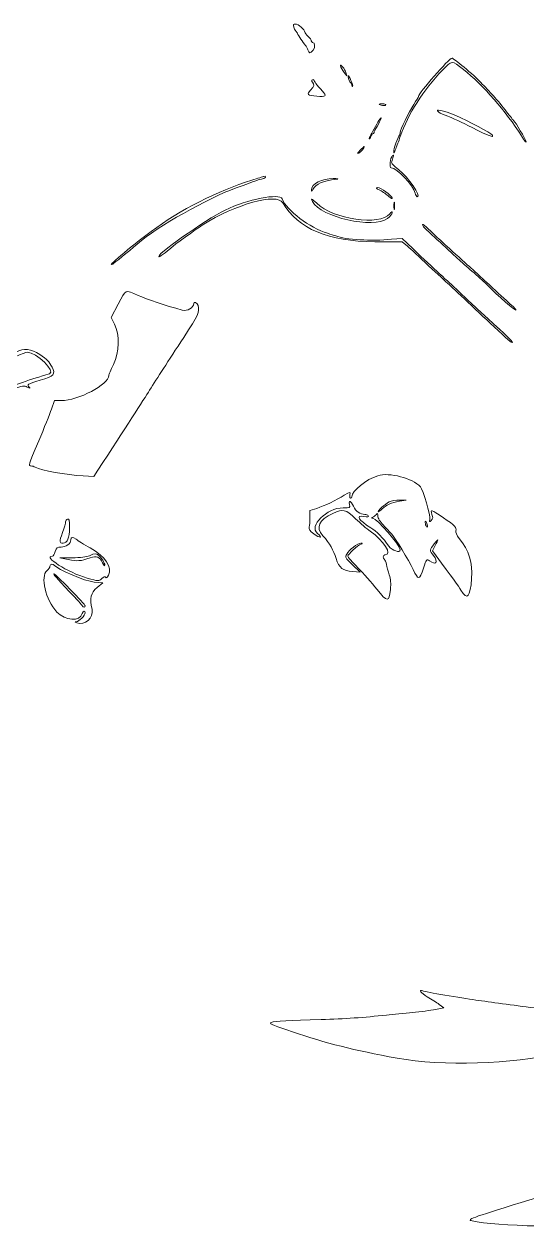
# Model space of a CAD drawing. Header units: millimetres. Extents: x 90 to 380, y 6 to 186.
# Drawn here: x 190.6 to 260.2, y 5.9 to 172.5 of the extents above; entities that cross this region are included whole.
import ezdxf

# ---------------------------------------------------------------- set-up
doc = ezdxf.new("R2010")
doc.units = ezdxf.units.MM
doc.header["$MEASUREMENT"] = 0
doc.layers.add('splitsvg', color=7, linetype='Continuous', lineweight=0)

msp = doc.modelspace()

# ---------------------------------------------------------------- linework, layer by layer
at = {"layer": 'splitsvg'}
for points, knots in [([(227.91, 172.05), (227.81, 172.38), (227.85, 172.46), (228.15, 172.46), (228.53, 172.46), (229.44, 171.68), (229.44, 171.36), (229.44, 171.26), (229.64, 170.99), (229.89, 170.76), (230.14, 170.53), (230.34, 170.24), (230.34, 170.13), (230.34, 170.02), (230.42, 169.93), (230.51, 169.93), (230.86, 169.93), (230.92, 169.18), (230.6, 168.83), (230.19, 168.38), (230.03, 168.39), (229.88, 168.88), (229.81, 169.1), (229.66, 169.38), (229.55, 169.5), (229.12, 169.99), (228.61, 170.75), (228.41, 171.19), (228.34, 171.34), (228.23, 171.5), (228.16, 171.55), (228.09, 171.6), (227.98, 171.83), (227.91, 172.05)], [0, 0, 0, 0, 1, 1, 1, 2, 2, 2, 3, 3, 3, 4, 4, 4, 5, 5, 5, 6, 6, 6, 7, 7, 7, 8, 8, 8, 9, 9, 9, 10, 10, 10, 11, 11, 11, 11]), ([(234.71, 166.51), (234.16, 167.16), (234.33, 166.51), (234.91, 165.77), (234.91, 165.77), (235.27, 165.31), (235.27, 165.31), (235.27, 165.31), (235.14, 165.74), (235.14, 165.74), (235.06, 165.98), (234.87, 166.32), (234.71, 166.51)], [0, 0, 0, 0, 1, 1, 1, 2, 2, 2, 3, 3, 3, 4, 4, 4, 4]), ([(251.5, 166.48), (250.66, 167.18), (249.9, 167.75), (249.82, 167.75), (249.45, 167.76), (245.17, 162.87), (245.17, 162.44), (245.17, 162.38), (244.88, 161.88), (244.53, 161.33), (243.83, 160.24), (242.64, 157.8), (242.64, 157.46), (242.64, 157.35), (242.57, 157.12), (242.48, 156.95), (242.03, 156.05), (241.74, 155.22), (241.75, 154.86), (241.76, 154.61), (241.8, 154.56), (241.85, 154.73), (241.9, 154.88), (242.01, 155.17), (242.09, 155.37), (242.17, 155.56), (242.43, 156.26), (242.65, 156.9), (243.72, 160), (245.86, 163.35), (248.5, 166.08), (249.83, 167.46), (249.8, 167.46), (251.39, 166.19), (254.14, 164), (257.3, 160.39), (259.42, 156.99), (259.86, 156.3), (260.16, 155.93), (260.08, 156.18), (259.96, 156.6), (258.62, 158.87), (258.38, 159.07), (258.32, 159.12), (257.87, 159.69), (257.38, 160.34), (256.89, 160.99), (256.07, 161.96), (255.56, 162.51), (255.05, 163.06), (254.27, 163.89), (253.83, 164.36), (253.4, 164.83), (252.35, 165.78), (251.5, 166.48)], [0, 0, 0, 0, 1, 1, 1, 2, 2, 2, 3, 3, 3, 4, 4, 4, 5, 5, 5, 6, 6, 6, 7, 7, 7, 8, 8, 8, 9, 9, 9, 10, 10, 10, 11, 11, 11, 12, 12, 12, 13, 13, 13, 14, 14, 14, 15, 15, 15, 16, 16, 16, 17, 17, 17, 18, 18, 18, 18]), ([(235.83, 164.65), (235.65, 165.04), (235.47, 165.34), (235.44, 165.32), (235.33, 165.21), (235.63, 164.32), (235.79, 164.32), (235.87, 164.32), (235.95, 164.18), (235.95, 164.02), (235.95, 163.85), (236, 163.77), (236.06, 163.83), (236.12, 163.89), (236.02, 164.26), (235.83, 164.65)], [0, 0, 0, 0, 1, 1, 1, 2, 2, 2, 3, 3, 3, 4, 4, 4, 5, 5, 5, 5]), ([(230.5, 164.44), (230.36, 164.58), (230.36, 164.67), (230.5, 164.76), (230.61, 164.83), (230.7, 164.81), (230.7, 164.72), (230.7, 164.55), (231.06, 164.1), (231.9, 163.19), (232.52, 162.52), (232.35, 162.37), (231.12, 162.47), (229.8, 162.57), (229.68, 162.69), (230.24, 163.3), (230.74, 163.84), (230.81, 164.14), (230.5, 164.44)], [0, 0, 0, 0, 1, 1, 1, 2, 2, 2, 3, 3, 3, 4, 4, 4, 5, 5, 5, 6, 6, 6, 6]), ([(240.65, 161.27), (240.65, 161.35), (240.45, 161.43), (240.2, 161.43), (239.95, 161.43), (239.75, 161.39), (239.75, 161.36), (239.75, 161.32), (239.95, 161.25), (240.2, 161.2), (240.45, 161.15), (240.65, 161.18), (240.65, 161.27)], [0, 0, 0, 0, 1, 1, 1, 2, 2, 2, 3, 3, 3, 4, 4, 4, 4]), ([(250.33, 159.82), (248.69, 160.52), (247.21, 160.8), (247.98, 160.28), (248.18, 160.14), (248.74, 159.88), (249.24, 159.7), (249.74, 159.52), (251.25, 158.81), (252.6, 158.13), (254.95, 156.96), (255.63, 156.7), (255.4, 157.08), (255.21, 157.38), (252.02, 159.1), (250.33, 159.82)], [0, 0, 0, 0, 1, 1, 1, 2, 2, 2, 3, 3, 3, 4, 4, 4, 5, 5, 5, 5]), ([(240.01, 159.44), (240.08, 159.68), (239.72, 159.17), (239.21, 158.28), (238.7, 157.4), (238.32, 156.64), (238.36, 156.6), (238.41, 156.55), (238.5, 156.68), (238.57, 156.89), (238.63, 157.1), (238.76, 157.26), (238.85, 157.26), (238.95, 157.26), (239.02, 157.35), (239.02, 157.45), (239.02, 157.55), (239.21, 157.94), (239.45, 158.31), (239.68, 158.68), (239.93, 159.19), (240.01, 159.44)], [0, 0, 0, 0, 1, 1, 1, 2, 2, 2, 3, 3, 3, 4, 4, 4, 5, 5, 5, 6, 6, 6, 7, 7, 7, 7]), ([(237.61, 155.35), (237.75, 155.61), (237.64, 155.56), (237.27, 155.18), (236.97, 154.89), (236.75, 154.61), (236.78, 154.57), (236.88, 154.45), (237.4, 154.95), (237.61, 155.35)], [0, 0, 0, 0, 1, 1, 1, 2, 2, 2, 3, 3, 3, 3]), ([(241.69, 154.1), (241.76, 154.35), (241.73, 154.41), (241.59, 154.28), (241.24, 153.96), (241.1, 152.56), (241.41, 152.56), (242.19, 152.56), (244.45, 150.19), (244.73, 149.08), (244.79, 148.81), (244.92, 148.58), (245.01, 148.58), (245.6, 148.58), (243.71, 151.33), (242.46, 152.29), (241.64, 152.92), (241.38, 153.22), (241.47, 153.44), (241.54, 153.6), (241.64, 153.9), (241.69, 154.1)], [0, 0, 0, 0, 1, 1, 1, 2, 2, 2, 3, 3, 3, 4, 4, 4, 5, 5, 5, 6, 6, 6, 7, 7, 7, 7]), ([(224.01, 151.31), (224.01, 151.4), (223.91, 151.43), (223.78, 151.39), (223.66, 151.35), (222.91, 151.11), (222.11, 150.86), (217.34, 149.37), (212.15, 146.73), (208.18, 143.78), (205.24, 141.59), (201.72, 138.62), (202.85, 139.26), (203.09, 139.4), (204.96, 140.92), (206.25, 142.03), (209.12, 144.48), (215.86, 148.31), (219.94, 149.8), (222.76, 150.83), (223.14, 150.96), (223.6, 151.06), (223.83, 151.12), (224.01, 151.23), (224.01, 151.31)], [0, 0, 0, 0, 1, 1, 1, 2, 2, 2, 3, 3, 3, 4, 4, 4, 5, 5, 5, 6, 6, 6, 7, 7, 7, 8, 8, 8, 8]), ([(233.87, 150.99), (234.16, 151.03), (233.95, 151.07), (233.39, 151.09), (231.89, 151.13), (230.33, 150.33), (230.35, 149.52), (230.35, 149.26), (230.38, 149.27), (230.56, 149.57), (231.03, 150.39), (231.82, 150.73), (233.87, 150.99)], [0, 0, 0, 0, 1, 1, 1, 2, 2, 2, 3, 3, 3, 4, 4, 4, 4]), ([(226.31, 148.27), (225.99, 149.1), (221.49, 148.21), (218.4, 146.73), (215.7, 145.42), (208.43, 140.26), (209.29, 140.26), (209.4, 140.26), (210.82, 141.34), (210.99, 141.54), (211.14, 141.73), (214.47, 144.16), (215.25, 144.65), (219.94, 147.59), (225.56, 149.14), (226.4, 147.72), (228.51, 144.15), (232.73, 142.36), (239.13, 142.35), (239.13, 142.35), (242.94, 142.34), (242.94, 142.34), (242.94, 142.34), (243.65, 141.73), (243.65, 141.73), (244.04, 141.39), (245.36, 140.17), (246.58, 139.02), (247.81, 137.88), (248.96, 136.81), (249.14, 136.66), (249.46, 136.38), (253.01, 133.05), (255.65, 130.56), (257.33, 128.98), (258.19, 128.25), (258.19, 128.42), (258.19, 128.56), (257.34, 129.38), (254.73, 131.76), (253.27, 133.09), (252.33, 133.97), (250.06, 136.1), (249.8, 136.35), (248.74, 137.33), (247.72, 138.27), (246.69, 139.22), (245.19, 140.63), (244.38, 141.4), (244.38, 141.4), (242.91, 142.81), (242.91, 142.81), (242.91, 142.81), (241.46, 142.68), (241.46, 142.68), (238.67, 142.42), (235.07, 142.63), (233.73, 143.14), (233.51, 143.22), (233, 143.39), (232.6, 143.51), (230.13, 144.26), (226.91, 146.7), (226.31, 148.27)], [0, 0, 0, 0, 1, 1, 1, 2, 2, 2, 3, 3, 3, 4, 4, 4, 5, 5, 5, 6, 6, 6, 7, 7, 7, 8, 8, 8, 9, 9, 9, 10, 10, 10, 11, 11, 11, 12, 12, 12, 13, 13, 13, 14, 14, 14, 15, 15, 15, 16, 16, 16, 17, 17, 17, 18, 18, 18, 19, 19, 19, 20, 20, 20, 21, 21, 21, 21]), ([(231.09, 147.66), (230.37, 148.37), (230.21, 148.44), (230.5, 147.9), (231.66, 145.73), (238.95, 144.08), (240.89, 145.56), (241.25, 145.84), (241.55, 146.2), (241.55, 146.36), (241.55, 146.56), (241.46, 146.52), (241.2, 146.2), (239.88, 144.51), (233.33, 145.45), (231.09, 147.66)], [0, 0, 0, 0, 1, 1, 1, 2, 2, 2, 3, 3, 3, 4, 4, 4, 5, 5, 5, 5]), ([(240.67, 149.26), (240.24, 149.58), (239.72, 149.85), (239.51, 149.84), (239.2, 149.84), (239.28, 149.75), (239.84, 149.46), (240.23, 149.25), (240.79, 148.87), (241.08, 148.61), (241.38, 148.34), (241.57, 148.25), (241.52, 148.4), (241.47, 148.55), (241.09, 148.94), (240.67, 149.26)], [0, 0, 0, 0, 1, 1, 1, 2, 2, 2, 3, 3, 3, 4, 4, 4, 5, 5, 5, 5]), ([(241.87, 147.32), (241.87, 147.76), (241.83, 147.95), (241.79, 147.72), (241.75, 147.5), (241.75, 147.13), (241.79, 146.91), (241.83, 146.69), (241.87, 146.87), (241.87, 147.32)], [0, 0, 0, 0, 1, 1, 1, 2, 2, 2, 3, 3, 3, 3]), ([(246.62, 144.06), (246.17, 144.51), (245.77, 144.8), (245.73, 144.71), (245.69, 144.61), (245.98, 144.26), (246.37, 143.91), (246.75, 143.56), (247.92, 142.5), (248.95, 141.55), (249.99, 140.59), (250.92, 139.73), (251.03, 139.63), (251.14, 139.53), (251.84, 138.92), (252.58, 138.27), (253.33, 137.62), (254.18, 136.85), (254.48, 136.55), (256.32, 134.74), (258.56, 132.79), (258.67, 132.9), (258.71, 132.94), (258.44, 133.25), (258.06, 133.57), (257.69, 133.9), (256.49, 134.99), (255.41, 135.99), (253.02, 138.2), (253.41, 137.84), (251.23, 139.81), (248.56, 142.21), (247.53, 143.15), (246.62, 144.06)], [0, 0, 0, 0, 1, 1, 1, 2, 2, 2, 3, 3, 3, 4, 4, 4, 5, 5, 5, 6, 6, 6, 7, 7, 7, 8, 8, 8, 9, 9, 9, 10, 10, 10, 11, 11, 11, 11]), ([(203.61, 133.71), (204.71, 135.83), (204.5, 135.74), (206.37, 134.92), (207.62, 134.37), (210.08, 133.55), (212.48, 132.89), (213.15, 132.7), (214.06, 133.23), (214.06, 133.79), (214.06, 134.12), (214.57, 133.89), (214.67, 133.52), (214.91, 132.64), (214.71, 132.19), (212.68, 129.1), (210.48, 125.74), (209.02, 123.5), (207.96, 121.81), (207.15, 120.52), (204.61, 116.59), (200.79, 110.72), (200.79, 110.72), (200.22, 109.85), (200.22, 109.85), (200.22, 109.85), (198.78, 109.94), (198.78, 109.94), (196.39, 110.08), (192.98, 110.71), (192.13, 111.16), (191.96, 111.25), (191.69, 111.32), (191.54, 111.32), (191.15, 111.32), (191.14, 111.29), (192.61, 114.78), (193.35, 116.53), (194.14, 118.5), (194.36, 119.16), (194.36, 119.16), (194.78, 120.37), (194.78, 120.37), (194.78, 120.37), (195.69, 120.37), (195.69, 120.37), (198.09, 120.37), (202.3, 122.59), (202.3, 123.85), (202.3, 123.95), (202.59, 124.63), (202.94, 125.35), (203.78, 127.1), (203.85, 129.46), (203.11, 130.95), (203.11, 130.95), (202.66, 131.85), (202.66, 131.85), (202.66, 131.85), (203.61, 133.71), (203.61, 133.71)], [0, 0, 0, 0, 1, 1, 1, 2, 2, 2, 3, 3, 3, 4, 4, 4, 5, 5, 5, 6, 6, 6, 7, 7, 7, 8, 8, 8, 9, 9, 9, 10, 10, 10, 11, 11, 11, 12, 12, 12, 13, 13, 13, 14, 14, 14, 15, 15, 15, 16, 16, 16, 17, 17, 17, 18, 18, 18, 19, 19, 19, 20, 20, 20, 20]), ([(192.74, 126.75), (191.58, 127.55), (190.48, 127.65), (189.5, 127.05), (189.17, 126.85), (188.82, 126.74), (188.72, 126.8), (188.62, 126.86), (188.41, 126.74), (188.24, 126.54), (188.06, 126.33), (185.79, 125.1), (183.18, 123.8), (178.6, 121.53), (177.76, 121.06), (179.01, 121.53), (180.04, 121.91), (180.59, 122.17), (185.57, 124.64), (188.7, 126.2), (190.66, 127.06), (191.01, 127.06), (192.27, 127.05), (195.06, 124.38), (194.12, 124.08), (193.99, 124.04), (193.32, 123.84), (192.63, 123.63), (190.64, 123.02), (186.83, 121.67), (184.91, 120.89), (183.94, 120.5), (183.07, 120.18), (182.97, 120.18), (182.86, 120.18), (182.35, 119.99), (181.82, 119.76), (181.3, 119.52), (180.52, 119.18), (180.1, 119.01), (179.67, 118.83), (179.36, 118.65), (179.39, 118.62), (179.47, 118.53), (184.92, 120.35), (185.55, 120.67), (185.83, 120.82), (186.4, 121.04), (186.81, 121.17), (187.22, 121.3), (188.23, 121.65), (189.05, 121.95), (190.41, 122.45), (190.57, 122.47), (191.03, 122.23), (191.37, 122.06), (191.47, 122.05), (191.31, 122.2), (190.93, 122.58), (191.03, 122.65), (192.81, 123.19), (194.73, 123.76), (194.98, 124.04), (194.45, 125), (194.02, 125.8), (193.79, 126.04), (192.74, 126.75)], [0, 0, 0, 0, 1, 1, 1, 2, 2, 2, 3, 3, 3, 4, 4, 4, 5, 5, 5, 6, 6, 6, 7, 7, 7, 8, 8, 8, 9, 9, 9, 10, 10, 10, 11, 11, 11, 12, 12, 12, 13, 13, 13, 14, 14, 14, 15, 15, 15, 16, 16, 16, 17, 17, 17, 18, 18, 18, 19, 19, 19, 20, 20, 20, 21, 21, 21, 22, 22, 22, 22]), ([(280.93, 112.11), (281, 112.18), (282.03, 112.23), (283.24, 112.23), (283.24, 112.23), (285.43, 112.23), (285.43, 112.23), (285.43, 112.23), (288.86, 109.87), (288.86, 109.87), (290.75, 108.57), (292.45, 107.39), (292.65, 107.24), (293.6, 106.56), (294.67, 105.82), (297.08, 104.15), (298.53, 103.15), (300.32, 101.91), (301.06, 101.39), (301.81, 100.87), (304.03, 99.33), (306, 97.97), (307.96, 96.61), (310.41, 94.91), (311.42, 94.2), (312.44, 93.49), (314.53, 92.04), (316.08, 90.99), (317.62, 89.93), (319.86, 88.38), (321.05, 87.54), (322.24, 86.7), (323.87, 85.57), (324.67, 85.02), (325.46, 84.48), (327.1, 83.35), (328.29, 82.52), (329.49, 81.68), (330.59, 80.94), (330.74, 80.87), (331.24, 80.62), (331.78, 80.29), (332.07, 80.04), (332.23, 79.91), (332.4, 79.83), (332.44, 79.88), (332.49, 79.92), (332.05, 80.28), (331.46, 80.67), (330.57, 81.28), (325.96, 84.49), (319.3, 89.15), (318.44, 89.75), (317.07, 90.7), (316.26, 91.24), (315.46, 91.79), (313.99, 92.81), (312.99, 93.5), (312, 94.2), (310.25, 95.42), (309.1, 96.22), (307.95, 97.01), (305.8, 98.52), (304.32, 99.56), (302.85, 100.61), (301, 101.9), (300.22, 102.43), (299.44, 102.97), (297.38, 104.39), (295.64, 105.6), (293.9, 106.82), (291.47, 108.49), (290.26, 109.32), (287.81, 110.98), (287.74, 111.06), (288.72, 111.27), (293.51, 112.29), (300.24, 110.68), (301.94, 108.11), (302.25, 107.64), (302.7, 107), (302.92, 106.7), (306.06, 102.47), (320.72, 88.35), (321.97, 88.35), (322.02, 88.35), (322.49, 88.08), (323.02, 87.74), (323.54, 87.4), (324.13, 87.08), (324.32, 87.01), (324.51, 86.95), (325.12, 86.49), (325.66, 86), (327.33, 84.5), (330.72, 83.02), (333.49, 82.58), (337.25, 81.97), (338.81, 81.8), (338.57, 82.01), (338.48, 82.09), (337.56, 82.25), (336.52, 82.38), (332.31, 82.89), (326.54, 84.86), (326.13, 85.92), (326, 86.27), (325.95, 86.28), (328.2, 85.48), (331.29, 84.37), (334.97, 83.72), (337.21, 83.88), (339.43, 84.04), (342.01, 84.38), (342.35, 84.57), (342.73, 84.77), (346.37, 85.27), (347.44, 85.27), (348.16, 85.27), (348.71, 85.2), (351.89, 84.63), (353.65, 84.31), (357.36, 83.17), (358.65, 82.55), (359.05, 82.36), (359.48, 82.2), (359.62, 82.2), (359.82, 82.2), (361.94, 81.17), (362.92, 80.59), (363.07, 80.5), (363.44, 80.32), (363.74, 80.19), (369.51, 77.56), (376.81, 71.46), (378.61, 67.77), (379.39, 66.15), (379.42, 66.18), (377.76, 66.98), (376.32, 67.68), (375.9, 67.85), (373.87, 68.57), (370.88, 69.62), (366.7, 70.12), (364.1, 69.72), (361.6, 69.35), (355.4, 67.55), (354.69, 67), (352.93, 65.62), (343.17, 65.05), (339.05, 66.09), (333.56, 67.47), (332.39, 67.42), (335.22, 65.92), (337.45, 64.74), (339.97, 61.07), (341.36, 56.97), (342.46, 53.74), (343.15, 51.92), (343.59, 51.05), (343.68, 50.87), (343.75, 50.64), (343.75, 50.53), (343.75, 50.42), (343.99, 49.81), (344.29, 49.16), (344.59, 48.52), (344.84, 47.94), (344.84, 47.89), (344.84, 47.59), (348.01, 41.23), (348.89, 39.77), (349.26, 39.16), (349.46, 38.64), (349.37, 38.55), (348.44, 37.62), (338.29, 37.61), (339.07, 38.54), (339.18, 38.68), (339.35, 38.79), (339.44, 38.79), (339.78, 38.79), (341.58, 40.06), (342.25, 40.77), (342.99, 41.55), (343.38, 41.7), (343.4, 41.19), (343.41, 41.01), (343.46, 40.96), (343.5, 41.08), (343.92, 42.09), (338.92, 51), (337.07, 52.54), (337.01, 52.59), (336.62, 53.08), (336.21, 53.65), (334.6, 55.81), (330.02, 58.93), (325.08, 61.24), (323.98, 61.75), (323.89, 61.84), (324.17, 62.05), (324.99, 62.68), (319.86, 62.13), (316.98, 61.29), (311.38, 59.65), (306.81, 57.04), (296.09, 49.36), (295.19, 48.72), (293.92, 47.84), (293.26, 47.4), (292.61, 46.96), (291.27, 46.01), (290.3, 45.27), (289.33, 44.54), (288.1, 43.65), (287.58, 43.29), (286.31, 42.4), (282.91, 39.68), (281.89, 38.73), (279.2, 36.2), (276.53, 34.55), (271.13, 32.1), (270.24, 31.69), (266.59, 30.58), (264.62, 30.1), (258.14, 28.55), (248.49, 28.25), (242.24, 29.39), (236.2, 30.5), (232.39, 31.46), (227.72, 33.03), (223.25, 34.54), (223.05, 34.46), (231.7, 34.73), (234.94, 34.83), (237.64, 35.02), (240.74, 35.36), (241.64, 35.46), (243.26, 35.62), (244.36, 35.71), (245.45, 35.81), (246.87, 36), (247.51, 36.13), (247.51, 36.13), (248.67, 36.37), (248.67, 36.37), (248.67, 36.37), (248.05, 36.83), (248.05, 36.83), (247.71, 37.08), (246.97, 37.56), (246.4, 37.89), (245.52, 38.42), (245.11, 38.93), (245.77, 38.69), (246.09, 38.58), (251.14, 37.71), (253.13, 37.43), (255.09, 37.16), (258.26, 36.72), (261.18, 36.34), (265.08, 35.83), (270.1, 36.05), (271.55, 36.79), (271.72, 36.88), (272.54, 37.25), (273.39, 37.62), (278.87, 40), (283.49, 43.75), (291.21, 52.08), (293.26, 54.29), (295.68, 56.09), (296.4, 55.92), (296.63, 55.87), (297.26, 55.7), (297.8, 55.54), (298.76, 55.27), (298.8, 55.27), (299.7, 55.73), (300.87, 56.32), (306.09, 58.62), (308.21, 59.48), (309.1, 59.85), (310, 60.22), (310.2, 60.31), (316.73, 63.26), (326.59, 65.86), (328.14, 65.05), (328.32, 64.95), (328.83, 64.83), (329.28, 64.76), (329.28, 64.76), (330.09, 64.65), (330.09, 64.65), (330.09, 64.65), (329.24, 65.01), (329.24, 65.01), (327.2, 65.87), (324.52, 65.62), (319.47, 64.12), (315.84, 63.04), (309.46, 60.6), (305.59, 58.82), (304.84, 58.47), (302.98, 57.64), (301.44, 56.96), (301.44, 56.96), (298.66, 55.72), (298.66, 55.72), (298.66, 55.72), (296.74, 56.24), (296.74, 56.24), (295.69, 56.52), (294.42, 56.87), (293.92, 57.01), (293.42, 57.15), (292.67, 57.34), (292.26, 57.43), (291.84, 57.52), (290.86, 57.79), (290.09, 58.05), (289.32, 58.3), (288.58, 58.51), (288.46, 58.51), (288.34, 58.51), (288.02, 58.59), (287.74, 58.7), (287, 58.98), (287.18, 59.04), (292.11, 60.28), (294.5, 60.88), (297.59, 61.67), (298.98, 62.03), (300.38, 62.4), (302.25, 62.88), (303.14, 63.11), (304.04, 63.34), (306.03, 63.86), (307.57, 64.26), (310.41, 65), (316.78, 66.63), (321.41, 67.81), (322.8, 68.17), (325, 68.7), (326.3, 69), (329.18, 69.67), (331.27, 70.3), (331.27, 70.51), (331.27, 70.59), (331.13, 70.6), (330.95, 70.53), (330.66, 70.41), (329.32, 70.1), (325.12, 69.16), (324.17, 68.94), (322.63, 68.57), (321.68, 68.32), (320.74, 68.07), (319.52, 67.76), (318.97, 67.64), (318.42, 67.52), (317.16, 67.19), (316.17, 66.92), (316.17, 66.92), (314.36, 66.43), (314.36, 66.43), (314.36, 66.43), (312.9, 67.05), (312.9, 67.05), (307.21, 69.46), (294.47, 80.21), (286.17, 89.62), (285.16, 90.76), (284.28, 91.74), (284.22, 91.79), (283.81, 92.13), (281.25, 95.62), (280.72, 96.55), (279.87, 98.08), (279.83, 102.1), (280.67, 103.13), (280.76, 103.26), (280.8, 103.48), (280.74, 103.64), (280.61, 103.96), (281.65, 106.27), (282.01, 106.49), (282.14, 106.57), (282.37, 106.86), (282.51, 107.13), (283.4, 108.81), (283.96, 109.01), (285.02, 108), (285.48, 107.56), (286.33, 106.81), (286.9, 106.33), (287.47, 105.84), (288.68, 104.75), (289.57, 103.9), (290.47, 103.04), (292.18, 101.42), (293.38, 100.29), (294.57, 99.16), (295.96, 97.83), (296.47, 97.32), (296.97, 96.81), (297.62, 96.2), (297.91, 95.95), (297.91, 95.95), (298.44, 95.5), (298.44, 95.5), (298.44, 95.5), (297.88, 96.13), (297.88, 96.13), (296.18, 98.05), (294.34, 99.88), (291.84, 102.16), (290.3, 103.57), (288.99, 104.76), (288.94, 104.82), (288.89, 104.87), (288.12, 105.56), (287.23, 106.34), (286.33, 107.13), (285.48, 107.9), (285.33, 108.06), (285.18, 108.21), (284.2, 109.07), (283.16, 109.97), (280.76, 112.02), (280.8, 111.98), (280.93, 112.11)], [0, 0, 0, 0, 1, 1, 1, 2, 2, 2, 3, 3, 3, 4, 4, 4, 5, 5, 5, 6, 6, 6, 7, 7, 7, 8, 8, 8, 9, 9, 9, 10, 10, 10, 11, 11, 11, 12, 12, 12, 13, 13, 13, 14, 14, 14, 15, 15, 15, 16, 16, 16, 17, 17, 17, 18, 18, 18, 19, 19, 19, 20, 20, 20, 21, 21, 21, 22, 22, 22, 23, 23, 23, 24, 24, 24, 25, 25, 25, 26, 26, 26, 27, 27, 27, 28, 28, 28, 29, 29, 29, 30, 30, 30, 31, 31, 31, 32, 32, 32, 33, 33, 33, 34, 34, 34, 35, 35, 35, 36, 36, 36, 37, 37, 37, 38, 38, 38, 39, 39, 39, 40, 40, 40, 41, 41, 41, 42, 42, 42, 43, 43, 43, 44, 44, 44, 45, 45, 45, 46, 46, 46, 47, 47, 47, 48, 48, 48, 49, 49, 49, 50, 50, 50, 51, 51, 51, 52, 52, 52, 53, 53, 53, 54, 54, 54, 55, 55, 55, 56, 56, 56, 57, 57, 57, 58, 58, 58, 59, 59, 59, 60, 60, 60, 61, 61, 61, 62, 62, 62, 63, 63, 63, 64, 64, 64, 65, 65, 65, 66, 66, 66, 67, 67, 67, 68, 68, 68, 69, 69, 69, 70, 70, 70, 71, 71, 71, 72, 72, 72, 73, 73, 73, 74, 74, 74, 75, 75, 75, 76, 76, 76, 77, 77, 77, 78, 78, 78, 79, 79, 79, 80, 80, 80, 81, 81, 81, 82, 82, 82, 83, 83, 83, 84, 84, 84, 85, 85, 85, 86, 86, 86, 87, 87, 87, 88, 88, 88, 89, 89, 89, 90, 90, 90, 91, 91, 91, 92, 92, 92, 93, 93, 93, 94, 94, 94, 95, 95, 95, 96, 96, 96, 97, 97, 97, 98, 98, 98, 99, 99, 99, 100, 100, 100, 101, 101, 101, 102, 102, 102, 103, 103, 103, 104, 104, 104, 105, 105, 105, 106, 106, 106, 107, 107, 107, 108, 108, 108, 109, 109, 109, 110, 110, 110, 111, 111, 111, 112, 112, 112, 113, 113, 113, 114, 114, 114, 115, 115, 115, 116, 116, 116, 117, 117, 117, 118, 118, 118, 119, 119, 119, 120, 120, 120, 121, 121, 121, 122, 122, 122, 123, 123, 123, 124, 124, 124, 125, 125, 125, 126, 126, 126, 127, 127, 127, 128, 128, 128, 129, 129, 129, 130, 130, 130, 131, 131, 131, 132, 132, 132, 133, 133, 133, 134, 134, 134, 135, 135, 135, 136, 136, 136, 137, 137, 137, 138, 138, 138, 139, 139, 139, 140, 140, 140, 141, 141, 141, 142, 142, 142, 143, 143, 143, 144, 144, 144, 144]), ([(239.54, 109.98), (241.17, 110.47), (244.34, 109.64), (245.44, 108.43), (245.81, 108.02), (246.85, 104.47), (246.74, 103.94), (246.67, 103.55), (246.69, 103.53), (246.95, 103.8), (247.19, 104.04), (247.2, 104.18), (247.04, 104.63), (246.76, 105.36), (246.87, 105.33), (248.63, 104.16), (250.23, 103.08), (250.51, 102.79), (250.34, 102.34), (250.28, 102.18), (250.48, 101.75), (250.82, 101.31), (252.16, 99.6), (252.67, 97.94), (252.53, 95.77), (252.37, 93.19), (251.89, 92.65), (251.06, 94.14), (250.76, 94.68), (249.76, 96.05), (247.63, 98.87), (247.63, 98.87), (247.1, 99.57), (247.1, 99.57), (247.1, 99.57), (247.44, 100.24), (247.44, 100.24), (247.98, 101.3), (247.97, 101.33), (247.37, 100.56), (246.69, 99.68), (246.69, 99.66), (247.25, 98.92), (247.96, 97.98), (247.62, 97.55), (246.68, 98.2), (246.31, 98.46), (246.28, 98.43), (245.87, 97.18), (245.32, 95.51), (245.16, 95.49), (244.44, 96.98), (243.77, 98.36), (242.04, 101.22), (241.47, 101.89), (241.27, 102.13), (240.76, 102.68), (240.33, 103.12), (239.82, 103.66), (239.56, 104.08), (239.56, 104.41), (239.56, 104.68), (239.5, 104.81), (239.43, 104.7), (239.35, 104.6), (239.13, 104.42), (238.93, 104.3), (238.67, 104.16), (238.65, 104.09), (238.84, 104.09), (239.44, 104.06), (242.64, 100.38), (242.64, 99.72), (242.64, 99.24), (241.54, 99.6), (241.08, 100.24), (240.27, 101.35), (239.34, 102.29), (238.57, 102.77), (236.88, 103.83), (236.46, 104.52), (237.6, 104.33), (238.15, 104.25), (238.32, 104.27), (238.22, 104.42), (238.15, 104.54), (237.94, 104.63), (237.75, 104.63), (237.09, 104.63), (236.49, 105.05), (236.17, 105.74), (235.81, 106.52), (235.5, 106.66), (235.63, 105.99), (235.71, 105.55), (235.68, 105.53), (234.74, 105.53), (232.5, 105.53), (229.94, 102.99), (231.18, 102), (231.98, 101.36), (231.58, 101.3), (230.71, 101.93), (230.1, 102.37), (229.96, 102.57), (230.05, 102.88), (230.11, 103.1), (230.15, 103.69), (230.16, 104.21), (230.16, 104.21), (230.16, 105.14), (230.16, 105.14), (230.16, 105.14), (231.11, 105.45), (231.11, 105.45), (232.15, 105.8), (233.84, 106.61), (234.9, 107.27), (235.72, 107.79), (235.82, 107.8), (235.68, 107.36), (235.62, 107.17), (235.66, 106.96), (235.76, 106.89), (235.86, 106.83), (235.95, 106.91), (235.95, 107.07), (235.95, 107.86), (237.97, 109.5), (239.54, 109.98)], [0, 0, 0, 0, 1, 1, 1, 2, 2, 2, 3, 3, 3, 4, 4, 4, 5, 5, 5, 6, 6, 6, 7, 7, 7, 8, 8, 8, 9, 9, 9, 10, 10, 10, 11, 11, 11, 12, 12, 12, 13, 13, 13, 14, 14, 14, 15, 15, 15, 16, 16, 16, 17, 17, 17, 18, 18, 18, 19, 19, 19, 20, 20, 20, 21, 21, 21, 22, 22, 22, 23, 23, 23, 24, 24, 24, 25, 25, 25, 26, 26, 26, 27, 27, 27, 28, 28, 28, 29, 29, 29, 30, 30, 30, 31, 31, 31, 32, 32, 32, 33, 33, 33, 34, 34, 34, 35, 35, 35, 36, 36, 36, 37, 37, 37, 38, 38, 38, 39, 39, 39, 40, 40, 40, 41, 41, 41, 42, 42, 42, 43, 43, 43, 43]), ([(242.55, 106.44), (242.55, 106.44), (243.45, 106.57), (243.45, 106.57), (243.45, 106.57), (242.58, 106.6), (242.58, 106.6), (242.09, 106.61), (241.43, 106.49), (241.11, 106.34), (240.54, 106.07), (239.36, 104.99), (239.63, 104.99), (239.7, 104.99), (239.94, 105.18), (240.16, 105.4), (240.68, 105.94), (241.43, 106.27), (242.55, 106.44)], [0, 0, 0, 0, 1, 1, 1, 2, 2, 2, 3, 3, 3, 4, 4, 4, 5, 5, 5, 6, 6, 6, 6]), ([(233.32, 104.75), (234.75, 105.41), (235.09, 105.34), (236.46, 104.02), (237.12, 103.39), (238.03, 102.63), (238.48, 102.32), (240.38, 101.03), (241.63, 99.02), (240.54, 99.02), (240.26, 99.02), (240.2, 98.56), (240.46, 98.4), (240.55, 98.34), (240.68, 98.03), (240.74, 97.71), (240.81, 97.39), (240.99, 96.74), (241.14, 96.26), (241.34, 95.64), (241.38, 95.08), (241.29, 94.24), (241.1, 92.43), (240.9, 92.43), (239.42, 94.27), (238.72, 95.14), (237.53, 96.48), (236.77, 97.25), (236.02, 98.02), (235.4, 98.73), (235.4, 98.84), (235.4, 99.11), (236.71, 100.32), (237.22, 100.52), (237.44, 100.6), (237.43, 100.62), (237.2, 100.64), (236.78, 100.66), (235.54, 99.71), (235.24, 99.14), (234.99, 98.67), (235.01, 98.64), (236.05, 97.66), (236.05, 97.66), (237.12, 96.65), (237.12, 96.65), (237.12, 96.65), (236.08, 96.72), (236.08, 96.72), (234.69, 96.81), (234.18, 97.21), (233.78, 98.51), (233.41, 99.69), (232.92, 100.55), (231.94, 101.68), (230.92, 102.85), (231.37, 103.84), (233.32, 104.75)], [0, 0, 0, 0, 1, 1, 1, 2, 2, 2, 3, 3, 3, 4, 4, 4, 5, 5, 5, 6, 6, 6, 7, 7, 7, 8, 8, 8, 9, 9, 9, 10, 10, 10, 11, 11, 11, 12, 12, 12, 13, 13, 13, 14, 14, 14, 15, 15, 15, 16, 16, 16, 17, 17, 17, 18, 18, 18, 19, 19, 19, 19]), ([(196.33, 103.61), (196.33, 103.75), (196.46, 103.91), (196.61, 103.97), (196.83, 104.06), (196.88, 103.86), (196.88, 102.76), (196.88, 101.36), (196.58, 100.65), (195.99, 100.65), (195.46, 100.65), (195.44, 100.81), (195.9, 102.11), (196.14, 102.79), (196.33, 103.47), (196.33, 103.61)], [0, 0, 0, 0, 1, 1, 1, 2, 2, 2, 3, 3, 3, 4, 4, 4, 5, 5, 5, 5]), ([(246.35, 103.36), (246.28, 103.58), (246.18, 103.71), (246.13, 103.66), (246.08, 103.61), (246.1, 103.4), (246.17, 103.18), (246.23, 102.97), (246.33, 102.83), (246.38, 102.88), (246.43, 102.93), (246.42, 103.15), (246.35, 103.36)], [0, 0, 0, 0, 1, 1, 1, 2, 2, 2, 3, 3, 3, 4, 4, 4, 4]), ([(197.06, 101.09), (197.06, 101.52), (197.31, 101.55), (197.79, 101.18), (198.03, 100.99), (198.91, 100.45), (199.75, 99.98), (201.83, 98.8), (202.83, 97.3), (202.25, 96.2), (202.09, 95.89), (201.95, 95.79), (201.87, 95.92), (201.78, 96.06), (201.62, 96.01), (201.34, 95.75), (200.93, 95.37), (200.85, 95.37), (199.32, 95.81), (196.65, 96.58), (193.06, 98.84), (194.51, 98.84), (194.6, 98.84), (194.77, 99.13), (194.89, 99.47), (195.07, 100.03), (195.17, 100.11), (195.72, 100.11), (196.36, 100.11), (197.06, 100.62), (197.06, 101.09)], [0, 0, 0, 0, 1, 1, 1, 2, 2, 2, 3, 3, 3, 4, 4, 4, 5, 5, 5, 6, 6, 6, 7, 7, 7, 8, 8, 8, 9, 9, 9, 10, 10, 10, 10]), ([(200.89, 98.98), (200.53, 99.27), (200.44, 99.26), (199.63, 98.91), (199.17, 98.72), (198.4, 98.63), (197.24, 98.62), (197.24, 98.62), (195.52, 98.62), (195.52, 98.62), (195.52, 98.62), (196.7, 98.37), (196.7, 98.37), (197.91, 98.12), (198.42, 98.16), (199.72, 98.6), (200.65, 98.91), (201.04, 98.75), (201.46, 97.9), (201.62, 97.57), (201.75, 97.43), (201.76, 97.58), (201.76, 97.9), (201.3, 98.65), (200.89, 98.98)], [0, 0, 0, 0, 1, 1, 1, 2, 2, 2, 3, 3, 3, 4, 4, 4, 5, 5, 5, 6, 6, 6, 7, 7, 7, 8, 8, 8, 8]), ([(194.16, 97.47), (194.16, 97.8), (194.62, 97.86), (194.81, 97.55), (195.15, 97.01), (199.08, 95.36), (200.27, 95.26), (200.27, 95.26), (201.47, 95.17), (201.47, 95.17), (201.47, 95.17), (200.69, 94.49), (200.69, 94.49), (199.82, 93.74), (199.66, 93.06), (199.99, 91.49), (200.25, 90.3), (198.98, 89.2), (197.87, 89.63), (197.6, 89.74), (197.58, 89.77), (197.8, 89.78), (198.16, 89.8), (199.05, 90.66), (199.05, 91), (199.05, 91.37), (198.74, 91.29), (198.64, 90.9), (198.34, 89.77), (196.26, 89.9), (195.13, 91.11), (193.56, 92.81), (192.78, 96.06), (193.76, 96.85), (193.98, 97.03), (194.16, 97.31), (194.16, 97.47)], [0, 0, 0, 0, 1, 1, 1, 2, 2, 2, 3, 3, 3, 4, 4, 4, 5, 5, 5, 6, 6, 6, 7, 7, 7, 8, 8, 8, 9, 9, 9, 10, 10, 10, 11, 11, 11, 12, 12, 12, 12]), ([(196.92, 94.3), (195.76, 95.49), (194.77, 96.43), (194.73, 96.4), (194.64, 96.3), (194.95, 95.95), (196.88, 93.92), (197.82, 92.93), (198.62, 92.05), (198.66, 91.95), (198.73, 91.73), (199.05, 91.74), (199.05, 91.96), (199.05, 92.05), (198.09, 93.1), (196.92, 94.3)], [0, 0, 0, 0, 1, 1, 1, 2, 2, 2, 3, 3, 3, 4, 4, 4, 5, 5, 5, 5]), ([(321.76, 60.97), (322.45, 61.21), (323.22, 61.39), (323.48, 61.38), (324, 61.37), (326.24, 60.13), (326.35, 59.8), (326.39, 59.68), (326.57, 59.59), (326.76, 59.59), (327.16, 59.59), (329.3, 58.47), (329.24, 58.3), (329.21, 58.24), (328.01, 57.58), (326.57, 56.84), (323.62, 55.32), (321.45, 53.92), (319.06, 52), (319.06, 52), (317.43, 50.7), (317.43, 50.7), (317.43, 50.7), (315.71, 50.81), (315.71, 50.81), (308.52, 51.29), (308.71, 51.02), (313.73, 53.66), (316.21, 54.97), (319.91, 57.01), (321.41, 57.91), (322.38, 58.49), (323.73, 58.97), (325.66, 59.43), (326.15, 59.54), (326.06, 59.56), (325.25, 59.49), (318.28, 58.91), (307.7, 54.2), (305.28, 50.58), (305.28, 50.58), (304.59, 49.55), (304.59, 49.55), (304.59, 49.55), (304.6, 47.29), (304.6, 47.29), (304.6, 46.05), (304.7, 44.66), (304.81, 44.22), (305.1, 43.1), (305.52, 41.21), (305.96, 39.06), (306.17, 38.07), (306.5, 36.52), (306.69, 35.62), (307.74, 30.81), (308.08, 27.5), (307.76, 25.12), (307.22, 21.02), (305.2, 18.74), (298.33, 14.5), (292.38, 10.83), (281.47, 7.48), (272.24, 6.49), (266.78, 5.91), (255.91, 6.12), (252.61, 6.88), (251.82, 7.06), (252.44, 7.29), (259.37, 9.41), (262.41, 10.33), (263.77, 10.75), (265.61, 11.31), (268.38, 12.16), (268.37, 12.15), (267.21, 12.7), (264.25, 14.11), (264.29, 14.13), (270.04, 14.29), (276.36, 14.46), (278.27, 14.61), (282.25, 15.27), (287.08, 16.07), (290.75, 17.07), (294.62, 18.65), (303.23, 22.18), (306.77, 28.69), (304.26, 36.44), (303.93, 37.48), (303.51, 38.87), (303.34, 39.51), (303.16, 40.16), (302.9, 41.1), (302.75, 41.59), (301.91, 44.45), (302.1, 48.03), (303.25, 50.74), (305.12, 55.14), (308.76, 57.28), (319.42, 60.24), (320.02, 60.41), (321.07, 60.74), (321.76, 60.97)], [0, 0, 0, 0, 1, 1, 1, 2, 2, 2, 3, 3, 3, 4, 4, 4, 5, 5, 5, 6, 6, 6, 7, 7, 7, 8, 8, 8, 9, 9, 9, 10, 10, 10, 11, 11, 11, 12, 12, 12, 13, 13, 13, 14, 14, 14, 15, 15, 15, 16, 16, 16, 17, 17, 17, 18, 18, 18, 19, 19, 19, 20, 20, 20, 21, 21, 21, 22, 22, 22, 23, 23, 23, 24, 24, 24, 25, 25, 25, 26, 26, 26, 27, 27, 27, 28, 28, 28, 29, 29, 29, 30, 30, 30, 31, 31, 31, 32, 32, 32, 33, 33, 33, 34, 34, 34, 34])]:
    msp.add_open_spline(points, degree=3, knots=knots, dxfattribs=at)

doc.saveas('drawing.dxf')
